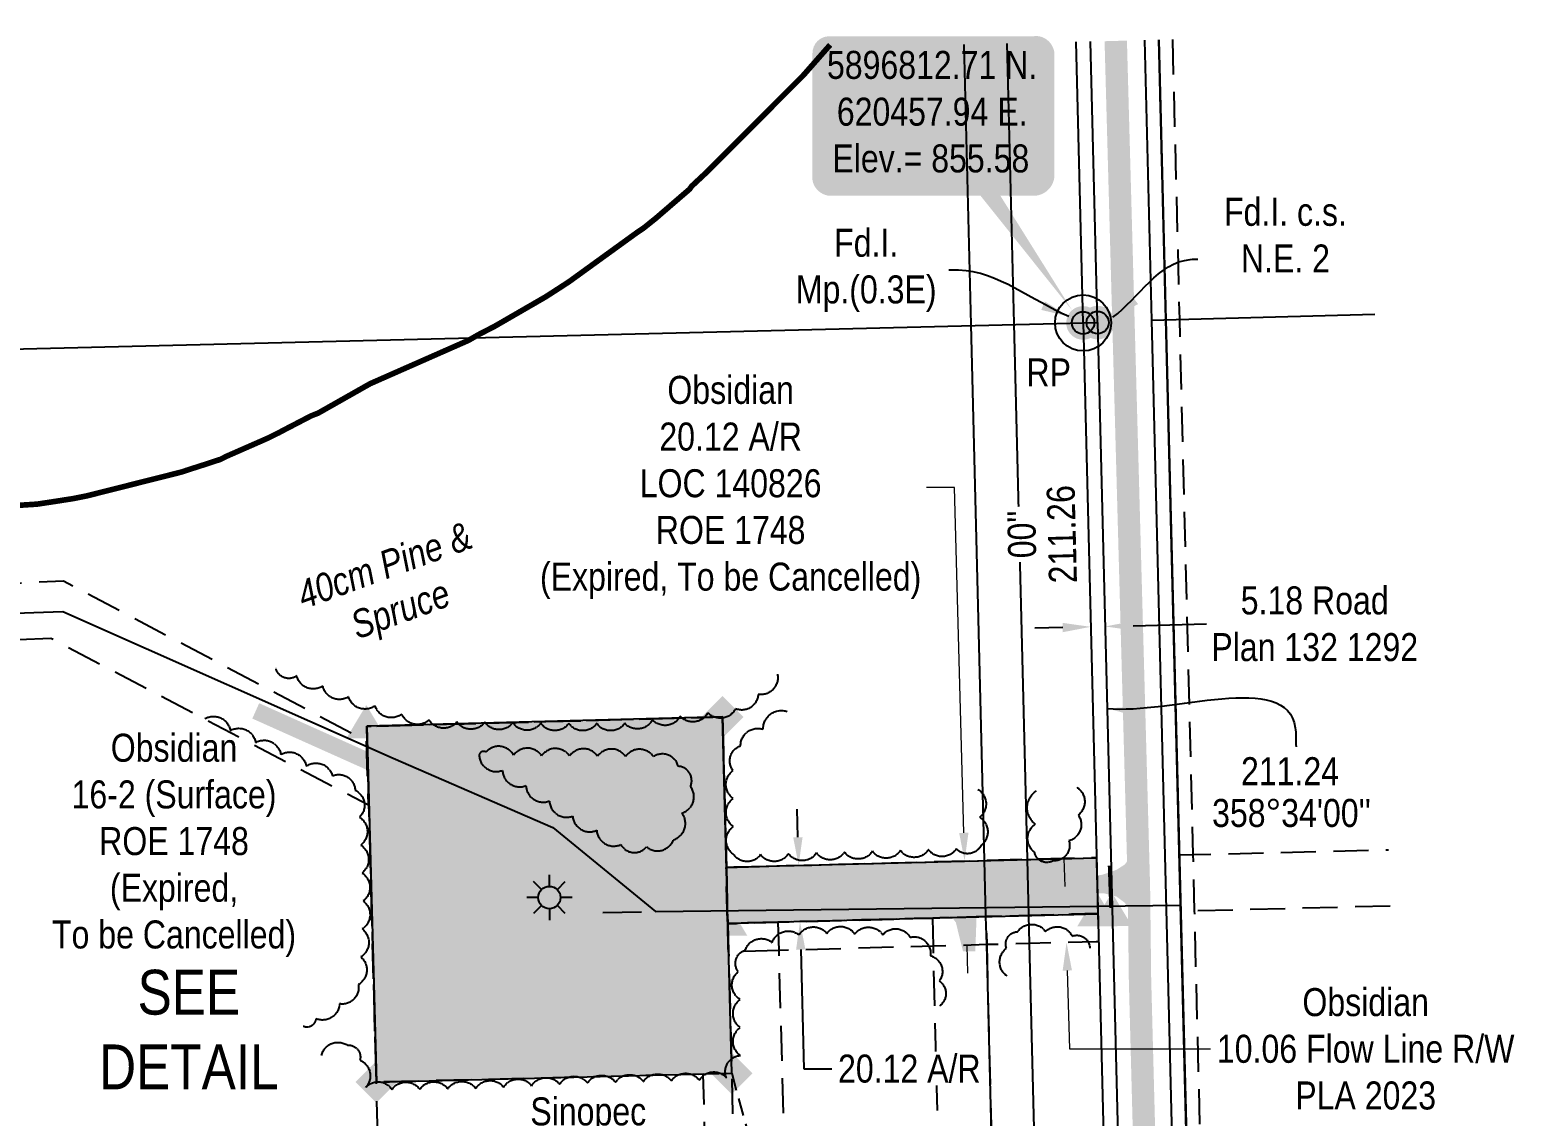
# Model space of a CAD drawing. Extents: x 617220 to 621168, y 5895697 to 5898742.
# Drawn here: x 620082 to 620612, y 5896529 to 5896917 of the extents above; entities that cross this region are included whole.
import ezdxf
from ezdxf.enums import TextEntityAlignment as Align

# ---------------------------------------------------------------- set-up
doc = ezdxf.new("R2010")
doc.units = 0
doc.header["$LTSCALE"] = 5
doc.header["$PDMODE"] = 34
doc.header["$PDSIZE"] = 0.03
for name, pattern in [('0', [1, 1, 0]), ('DASHDOT2', [12.7, 6.35, -3.175, 0, -3.175]), ('foc-ACCESSROAD', [3.75, 2.5, -1.25]), ('foc-FLOWLINE', [3.75, 2.5, -1.25]), ('foc-TIELINE', [1.875, 1.25, -0.625])]:
    doc.linetypes.add(name, pattern=pattern)
doc.layers.get('Defpoints').update_dxf_attribs({"color": 9})
for name, color, linetype in [('35', 37, 'Continuous'), ('AS-POWER', 104, 'foc-POWER'), ('AS-ROADS', 254, 'Continuous'), ('AS-WILDLIFE', 131, 'DASHDOT2'), ('C-AR', 13, 'foc-ACCESSROAD'), ('C-FLOWLINE', 13, 'foc-FLOWLINE'), ('C-WS', 13, 'foc-ACCESSROAD'), ('C-WS-S', 8, 'Continuous'), ('DETAIL-T', 7, 'Continuous'), ('F-AR', 190, 'foc-ACCESSROAD'), ('F-EZE', 190, 'foc-FLOWLINE'), ('F-RW', 190, 'Continuous'), ('L-BD', 7, 'Continuous'), ('L-MON', 1, 'Continuous'), ('L-MON-T', 1, 'Continuous'), ('L-SEC', 7, 'Continuous'), ('L-TIE', 7, 'foc-TIELINE'), ('L-TITLEDB', 4, 'Continuous'), ('L-TITLEDB-T', 4, 'Continuous'), ('P-PROPOSED', 10, 'Continuous'), ('P-PROPOSED-H', 21, 'Continuous'), ('P-TXT', 4, 'Continuous'), ('T-BUSH', 110, '0'), ('T-BUSH-T', 110, 'Continuous')]:
    doc.layers.add(name, color=color, linetype=linetype)
for name, color, linetype, lineweight in [('AS-GENERAL', 48, 'Continuous', 18), ('C-AR-T', 13, 'Continuous', 9), ('C-FLOWLINE-T', 13, 'Continuous', 9), ('C-WS-T', 13, 'Continuous', 9), ('F-AR-T', 190, 'Continuous', 9)]:
    doc.layers.add(name, color=color, linetype=linetype, lineweight=lineweight)
doc.styles.add('80', font='ARIALN.TTF', dxfattribs={"height": 10})
doc.styles.add('80CG', font='ARIALN.TTF', dxfattribs={"height": 10})
doc.styles.add('80L', font='ARIALN.TTF', dxfattribs={"height": 10})
doc.styles.add('80LS', font='ARIALNI.TTF', dxfattribs={"height": 10})
doc.styles.add('foc-LtypeFont', font='ARIALN.TTF', dxfattribs={"height": 7.35})
doc.linetypes.add('foc-POWER', pattern='A,6,-1,["P",foc-LtypeFont,S=0.2,R=0,X=-0.625,Y=-0.75],-1.24,4', length=12.24)
doc.linetypes.add('foc-POWER-NOLINE', pattern='A,0,-4,["P",foc-LtypeFont,S=0.2,R=0,X=-0.625,Y=-0.75],-8.24', length=12.24)
doc.dimstyles.new('Compass 5 000', dxfattribs={"dimscale": 5, "dimtxt": 9, "dimasz": 2, "dimexe": 0.2, "dimexo": 0.0625, "dimgap": 0.5, "dimtad": 0, "dimtih": 1, "dimtoh": 1, "dimzin": 0, "dimdsep": 46, "dimtxsty": '80CG', "dimcen": 0.1, "dimse1": 1, "dimse2": 1, "dimclrd": 256, "dimclrt": 256, "dimaunit": 1, "dimadec": 4, "dimazin": 0, "dimtfac": 0.06, "dimtofl": 0, "dimtmove": 0, "dimatfit": 1, "dimfxl": 0.2, "dimtolj": 1, "dimtzin": 0, "dimlwd": -1, "dimarcsym": 0})

# ---------------------------------------------------------------- blocks, each defined once
blk = doc.blocks.new('*D425')
at = {"layer": 'C-AR-T', "transparency": 16777216}
for p, q in [((620411.95, 5896753.95), (620401.95, 5896753.95)), ((620415.33, 5896630.62), (620411.95, 5896753.95)), ((620416.43, 5896590.52), (620416.71, 5896580.53))]:
    blk.add_line(p, q, dxfattribs=at)
for points in [[(620417, 5896630.67), (620413.67, 5896630.58), (620415.61, 5896620.63)], [(620418.1, 5896590.57), (620414.77, 5896590.48), (620416.16, 5896600.52)]]:
    blk.add_solid(points, dxfattribs=at)
at = {"layer": 'Defpoints', "color": 0, "transparency": 16777216}
for p in [(620362.86, 5896619.18), (620415.61, 5896620.63), (620363.41, 5896599.07)]:
    blk.add_point(p, dxfattribs=at)
at = {"layer": 'C-AR-T', "transparency": 16777216, "insert": (620332.01, 5896753.95), "char_height": 10, "attachment_point": 5, "style": '80CG'}
blk.add_mtext('\\A1;Obsidian\\P20.12 A/R\\PLOC 140826\\PROE 1748\\P(Expired, To be Cancelled)', dxfattribs=at)
blk = doc.blocks.new('*D431')
at = {"layer": 'Defpoints', "color": 0, "transparency": 16777216}
for p in [(620406.3, 5896516.68), (620407.97, 5896450.35), (620427.03, 5896450.83)]:
    blk.add_point(p, dxfattribs=at)
at = {"layer": 'F-AR-T', "transparency": 16777216}
for p, q in [((620435.36, 5896517.41), (620445.36, 5896517.66)), ((620396.31, 5896516.42), (620315.47, 5896514.4))]:
    blk.add_line(p, q, dxfattribs=at)
for points in [[(620396.27, 5896518.09), (620396.35, 5896514.76), (620406.3, 5896516.68)], [(620435.32, 5896519.07), (620435.4, 5896515.74), (620425.36, 5896517.15)]]:
    blk.add_solid(points, dxfattribs=at)
at = {"layer": 'F-AR-T', "transparency": 16777216, "insert": (620281.13, 5896514.4), "char_height": 10, "attachment_point": 5, "style": '80CG'}
blk.add_mtext('\\A1;Sinopec\\P19.90 A/R\\PLOC 110005', dxfattribs=at)
blk = doc.blocks.new('fdia')
at = {"color": 255, "const_width": 1}
blk.add_lwpolyline([(-0.5, 0, 1), (0.5, 0, 1)], format="xyb", close=True, dxfattribs=at)
blk = doc.blocks.new('Fdiaa')
blk.add_blockref('fdia', (0, 0))
blk = doc.blocks.new('fdib')
at = {"color": 1, "const_width": 1.6}
blk.add_lwpolyline([(-0.4, 0, 1), (0.4, 0, 1)], format="xyb", close=True, dxfattribs=at)
at = {"color": 1}
blk.add_circle((0, 0), 0.8, dxfattribs=at)
blk = doc.blocks.new('Fdibb')
blk.add_blockref('fdib', (0, 0))
blk = doc.blocks.new('fdicc')
for name in ['Fdibb', 'Fdiaa']:
    blk.add_blockref(name, (0, 0))
blk = doc.blocks.new('FDI')
blk.add_blockref('fdicc', (0, 0))
blk = doc.blocks.new('STRIA')
blk.add_hatch(color=255).paths.add_polyline_path([(-0.04, 1.52), (-1.47, -0.87), (1.39, -0.87)])
blk = doc.blocks.new('STRIAA')
blk.add_blockref('STRIA', (0, 0))
blk = doc.blocks.new('STRIB')
at = {"color": 1}
blk.add_solid([(-1.12, -0.67), (-0.04, 1.13), (1.04, -0.67)], dxfattribs=at)
blk = doc.blocks.new('STRIBB')
blk.add_blockref('STRIB', (0, 0))
blk = doc.blocks.new('STRICC')
for name in ['STRIAA', 'STRIBB']:
    blk.add_blockref(name, (0, 0))
blk = doc.blocks.new('fdspike')
blk.add_blockref('STRICC', (0, 0))
blk = doc.blocks.new('GAS')
h = blk.add_hatch(color=255)
h.dxf.hatch_style = 1
edge = h.paths.add_edge_path()
edge.add_arc((0, 0), 0.9, 0, 360)
for p, q in [((-0.57, 0.57), (-1.14, 1.14)), ((0, 0.81), (0, 1.62)), ((0.57, 0.57), (1.14, 1.14)), ((-0.81, 0), (-1.62, 0)), ((1.62, 0), (0.81, 0)), ((-0.57, -0.57), (-1.14, -1.14)), ((0, -0.81), (0, -1.62)), ((1.14, -1.14), (0.57, -0.57))]:
    blk.add_line(p, q)
blk.add_circle((0, 0), 0.8)
blk = doc.blocks.new('SMONA')
blk.add_hatch(color=255).paths.add_polyline_path([(0, -1.49), (1.49, 0), (0, 1.49), (-1.49, 0)])
blk = doc.blocks.new('SMONAA')
blk.add_blockref('SMONA', (0, 0))
blk = doc.blocks.new('SMONB')
at = {"color": 1}
blk.add_solid([(0, 1.2), (1.2, 0), (-1.2, 0), (0, -1.2)], dxfattribs=at)
blk = doc.blocks.new('SMONBB')
blk.add_blockref('SMONB', (0, 0))
blk = doc.blocks.new('SMONCC')
for name in ['SMONAA', 'SMONBB']:
    blk.add_blockref(name, (0, 0))
blk = doc.blocks.new('FDIBAR')
blk.add_blockref('SMONCC', (0, 0))
blk = doc.blocks.new('*D434')
at = {"layer": 'Defpoints', "color": 0, "transparency": 16777216}
for p in [(620356.3, 5896619.03), (620404.92, 5896620.25), (620405.42, 5896600.14)]:
    blk.add_point(p, dxfattribs=at)
at = {"layer": 'P-TXT', "transparency": 16777216}
for p, q in [((620356.05, 5896629.03), (620355.8, 5896639.02)), ((620357.05, 5896588.93), (620358.12, 5896546.36)), ((620358.12, 5896546.36), (620368.12, 5896546.36))]:
    blk.add_line(p, q, dxfattribs=at)
for points in [[(620357.71, 5896629.07), (620354.38, 5896628.98), (620356.3, 5896619.03)], [(620358.72, 5896588.97), (620355.39, 5896588.88), (620356.8, 5896598.92)]]:
    blk.add_solid(points, dxfattribs=at)
at = {"layer": 'P-TXT', "transparency": 16777216, "insert": (620395.86, 5896546.36), "char_height": 10, "attachment_point": 5, "style": '80CG', "bg_fill": 3, "box_fill_scale": 1.1, "bg_fill_color": 256, "bg_fill_true_color": 13158600, "bg_fill_transparency": 0}
blk.add_mtext('\\A1;20.12 A/R', dxfattribs=at)
blk = doc.blocks.new('*U442')
h = blk.add_hatch(color=254)
edge = h.paths.add_edge_path()
edge.add_line((-36.5, -28.5), (36.5, -28.5))
edge.add_arc((36.5, -22.5), 6, 270, 360)
edge.add_line((42.5, -22.5), (42.5, 21))
edge.add_arc((36.5, 21), 6, 0, 90)
edge.add_line((36.5, 27), (-36.5, 27))
edge.add_arc((-36.5, 21), 6, 90, 180)
edge.add_line((-42.5, 21), (-42.5, -22.5))
edge.add_arc((-36.5, -22.5), 6, 180, 270)
at = {"color": 1, "flags": 128}
blk.add_lwpolyline([(-36.5, -28.5, 3, 3, 0), (36.5, -28.5, 3, 3, 0.414214), (42.5, -22.5, 3, 3, 0), (42.5, 21, 3, 0, 0.414214), (36.5, 27, 0, 0, 0), (-36.5, 27, 0, 0, 0.414214), (-42.5, 21, 0, 0, 0), (-42.5, -22.5, 0, 3, 0.414214)], format="xyseb", close=True, dxfattribs=at)
blk.add_lwpolyline([(50.28, -70.87, 0, 10, 0), (0, 0, 5, 5, 0)], format="xyseb", dxfattribs=at)
at = {"color": 1, "style": '80'}
blk.add_attdef('ENTER_TEXT_001', (-35.99, -5), '', height=10, dxfattribs=at)
blk = doc.blocks.new('*U443')
at = {"layer": '35', "color": 3}
blk.add_circle((0, 0), 10, dxfattribs=at)
at = {"layer": '35', "color": 3, "style": '80'}
blk.add_attdef('RP_001', (-20.23, -22.69), '', height=10, dxfattribs=at)
blk = doc.blocks.new('*D458')
at = {"layer": 'Defpoints', "color": 0, "transparency": 16777216}
for p in [(620460.6, 5896706.63), (620465.81, 5896706.76), (620465.87, 5896704.31)]:
    blk.add_point(p, dxfattribs=at)
at = {"layer": 'L-TITLEDB-T', "transparency": 16777216}
for p, q in [((620450.66, 5896703.93), (620440.67, 5896703.68)), ((620475.87, 5896704.56), (620502.02, 5896705.21))]:
    blk.add_line(p, q, dxfattribs=at)
for points in [[(620450.62, 5896705.59), (620450.71, 5896702.26), (620460.66, 5896704.18)], [(620475.82, 5896706.22), (620475.91, 5896702.89), (620465.87, 5896704.31)]]:
    blk.add_solid(points, dxfattribs=at)
at = {"layer": 'L-TITLEDB-T', "transparency": 16777216, "insert": (620540.72, 5896705.21), "char_height": 10, "attachment_point": 5, "style": '80CG'}
blk.add_mtext('\\A1;5.18 Road\\PPlan 132 1292', dxfattribs=at)

msp = doc.modelspace()

# ---------------------------------------------------------------- hatches: boundary and pattern name
at = {"layer": 'AS-ROADS'}
h = msp.add_hatch(color=256, dxfattribs=at)
h.dxf.hatch_style = 1
h.paths.add_polyline_path([(620460.439, 5896609.139), (620465.529, 5896608.993), (620469.9, 5896607.868), (620472.885, 5896605.639), (620474.473, 5896603.3), (620475.744, 5896620.86), (620475.71, 5896623.161), (620472.909, 5896619.347), (620469.897, 5896617.412), (620464.902, 5896615.675), (620457.928, 5896614.557)])
h = msp.add_hatch(color=256, dxfattribs=at)
h.dxf.hatch_style = 1
h.paths.add_polyline_path([(620406.069, 5896605.895), (620408.878, 5896603.4), (620412.482, 5896598.627), (620415.034, 5896588.318), (620419.509, 5896588.345), (620419.491, 5896589.53), (620419.889, 5896600.627), (620423.189, 5896606.189), (620426.031, 5896608.749), (620402.912, 5896608.064)])
at = {"layer": 'P-PROPOSED-H'}
h = msp.add_hatch(color=256, dxfattribs=at)
h.dxf.hatch_style = 1
h.paths.add_polyline_path([(620202.02, 5896668.673), (620205.41, 5896541.604), (620332.394, 5896544.768), (620329.105, 5896671.983)])
h = msp.add_hatch(color=256, dxfattribs=at)
h.dxf.hatch_style = 1
h.paths.add_polyline_path([(620330.491, 5896618.381), (620462.724, 5896621.7), (620463.227, 5896601.593), (620331.011, 5896598.275)])

# ---------------------------------------------------------------- linework, layer by layer
at = {"layer": 'AS-GENERAL', "const_width": 1.499, "flags": 128}
msp.add_lwpolyline([(620467.534, 5896618.866), (620468.039, 5896603.82)], dxfattribs=at)
at = {"layer": 'AS-POWER'}
msp.add_line((620286.311, 5896602.159), (620300.157, 5896602.399), dxfattribs=at)
at = {"layer": 'AS-POWER', "linetype": 'foc-POWER-NOLINE', "flags": 128}
msp.add_lwpolyline([(620509.731, 5895930.129), (620485.05, 5896913.796)], dxfattribs=at)
at = {"layer": 'AS-POWER', "flags": 128}
msp.add_lwpolyline([(619561.577, 5896669.623), (619594.631, 5896692.42), (620093.358, 5896709.613), (620211.418, 5896657.249), (620268.436, 5896632.479), (620305.174, 5896602.486), (620492.803, 5896604.829)], dxfattribs=at)
at = {"layer": 'AS-ROADS', "const_width": 7.997, "flags": 128}
msp.add_lwpolyline([(620495.892, 5895909.312), (620478.287, 5896578.705), (620477.911, 5896611.188), (620469.63, 5896913.415)], dxfattribs=at)
at = {"layer": 'AS-ROADS', "flags": 128}
msp.add_lwpolyline([(620162.314, 5896674.16, 5.998, 5.998, 0), (620203.706, 5896655.62, 5.998, 5.998, 0), (620229.839, 5896642.764, 5.998, 5.998, 0), (620253.763, 5896629.922, 5.998, 5.998, 0), (620267.735, 5896622.861, 5.998, 5.998, 0), (620286.873, 5896613.739, 5.998, 5.998, 0), (620301.989, 5896609.058, 5.998, 5.998, 0), (620306.268, 5896608.307, 5.998, 5.998, 0), (620328.174, 5896608.327, 5.998, 5.998, 0), (620362.392, 5896608.995, 5.998, 5.998, 0), (620402.569, 5896610.142, 5.998, 5.998, 0), (620431.757, 5896611.306, 5.998, 5.998, 0), (620456.588, 5896611.908, 5.998, 5.998, 0), (620464.479, 5896612.406, 0, 0, 0)], format="xyseb", dxfattribs=at)
at = {"layer": 'AS-WILDLIFE', "const_width": 1.999, "flags": 128}
msp.add_lwpolyline([(620367.563, 5896912), (620357.875, 5896901), (620353.875, 5896897), (620322.875, 5896866), (620318.063, 5896861.5), (620317.375, 5896860.5), (620305.187, 5896850), (620300.813, 5896846.5), (620298.563, 5896845), (620274.375, 5896827.5), (620271.312, 5896825.5), (620265.875, 5896822), (620247.687, 5896811.5), (620241.875, 5896808.5), (620238.375, 5896806.5), (620203.187, 5896791), (620184.625, 5896780.5), (620182.062, 5896779.5), (620172.438, 5896774.5), (620170.562, 5896773.5), (620166.5, 5896771.5), (620151.688, 5896765), (620149.75, 5896764), (620143.625, 5896762), (620137.375, 5896760), (620135.938, 5896759.5), (620102.188, 5896751), (620097.25, 5896750), (620090.813, 5896749), (620084.25, 5896748), (619983.688, 5896741.5), (619977.25, 5896741.5), (619968.125, 5896741.5), (619965.437, 5896741.5), (619954.25, 5896742), (619851.188, 5896709), (619744.437, 5896389), (619674.875, 5896093), (619689.375, 5896059.5), (619716.437, 5896044), (619722, 5896040.5), (619732.625, 5896033.5), (619737.687, 5896030), (619775.625, 5896001.5), (619780, 5895998), (619789.5, 5895990), (619791, 5895988.5), (619794.938, 5895985), (619822.562, 5895958), (619862.5, 5895919), (619863.375, 5895918), (619867.875, 5895913.5), (619870.187, 5895910.5), (619883.493, 5895894.194)], dxfattribs=at)
at = {"layer": 'C-AR', "flags": 128}
msp.add_lwpolyline([(619562.076, 5896649.576), (619602.214, 5896677.984), (620089.089, 5896700.16), (620202.591, 5896640.56), (620201.932, 5896663.336), (620093.616, 5896720.5), (619595.461, 5896697.845), (619561.474, 5896673.791)], dxfattribs=at)
msp.add_lwpolyline([(620348.906, 5896598.676), (620330.95, 5896598.185), (620330.388, 5896618.286), (620422.743, 5896620.821), (620437.972, 5896621.238), (620462.719, 5896621.91), (620463.222, 5896601.803), (620438.479, 5896601.126), (620423.25, 5896600.711), (620406.784, 5896600.258), (620404.208, 5896600.188), (620348.906, 5896598.676)], close=True, dxfattribs=at)
at = {"layer": 'C-FLOWLINE', "flags": 128}
msp.add_lwpolyline([(620349.177, 5896588.619), (620331.202, 5896588.128), (620330.95, 5896598.185), (620348.906, 5896598.676), (620404.208, 5896600.188), (620406.784, 5896600.258), (620423.25, 5896600.711), (620438.479, 5896601.126), (620462.398, 5896601.78), (620463.222, 5896601.803), (620463.473, 5896591.742), (620462.65, 5896591.721), (620438.732, 5896591.086), (620423.503, 5896590.681), (620404.461, 5896590.128), (620349.177, 5896588.619)], close=True, dxfattribs=at)
at = {"layer": 'C-FLOWLINE-T'}
msp.add_line((620451.501, 5896611.481), (620451.228, 5896621.477), dxfattribs=at)
msp.add_lwpolyline([(620452.321, 5896581.431), (620453.085, 5896553.428), (620503.489, 5896553.428)], dxfattribs=at)
for points in [[(620453.167, 5896611.527), (620449.834, 5896611.436), (620451.773, 5896601.485)], [(620453.987, 5896581.477), (620450.655, 5896581.386), (620452.048, 5896591.427)]]:
    msp.add_solid(points, dxfattribs=at)
at = {"layer": 'C-WS', "flags": 128}
for points in [[(620329.105, 5896671.983), (620330.491, 5896618.381), (620422.746, 5896620.696), (620437.976, 5896621.079), (620462.724, 5896621.7), (620463.227, 5896601.593), (620438.483, 5896600.972), (620423.253, 5896600.59), (620406.786, 5896600.177), (620404.21, 5896600.112), (620348.905, 5896598.724), (620331.011, 5896598.275), (620331.273, 5896588.13), (620332.394, 5896544.768), (620333.785, 5896484.719), (620337.538, 5896334.442), (620338.037, 5896314.448), (620343.086, 5896112.256), (620342.137, 5896112.232), (620333.031, 5896112.003), (620331.927, 5896156.214), (620329.605, 5896249.214), (620329.193, 5896265.79), (620327.99, 5896314.195), (620327.488, 5896334.19), (620326.607, 5896369.196), (620323.73, 5896484.447), (620322.232, 5896544.397), (620205.41, 5896541.604), (620202.77, 5896640.565), (620202.162, 5896663.342), (620202.02, 5896668.673), (620329.105, 5896671.983)], [(620330.491, 5896618.381), (620331.011, 5896598.275), (620348.905, 5896598.724), (620349.177, 5896588.619), (620352.084, 5896485.213), (620333.785, 5896484.719), (620323.73, 5896484.447), (620207.201, 5896481.298), (620205.41, 5896541.604), (620202.77, 5896640.565), (620202.162, 5896663.342), (620202.02, 5896668.673), (620329.105, 5896671.983), (620330.491, 5896618.381)]]:
    msp.add_lwpolyline(points, close=True, dxfattribs=at)
msp.add_lwpolyline([(620567.653, 5896604.458), (620497.682, 5896602.703), (620492.863, 5896602.582), (620492.358, 5896622.707), (620497.177, 5896622.827), (620567.138, 5896624.583)], dxfattribs=at)
at = {"layer": 'F-AR', "flags": 128}
msp.add_lwpolyline([(620423.503, 5896590.681), (620430.407, 5896316.773), (620338.037, 5896314.448), (620327.99, 5896314.195), (620327.488, 5896334.19), (620337.538, 5896334.442), (620395.839, 5896335.91), (620410.833, 5896336.287), (620404.589, 5896585.019), (620404.461, 5896590.128), (620404.208, 5896600.188), (620406.784, 5896600.258), (620423.25, 5896600.711), (620423.503, 5896590.681)], close=True, dxfattribs=at)
at = {"layer": 'F-EZE', "flags": 128}
msp.add_lwpolyline([(620489.875, 5896913.916), (620492.382, 5896814), (620497.177, 5896622.827), (620497.682, 5896602.703), (620512.059, 5896029.73), (620512.561, 5896009.726), (620507.74, 5896009.6), (620492.863, 5896602.582), (620492.354, 5896622.707), (620487.558, 5896813.873), (620485.05, 5896913.796)], dxfattribs=at)
at = {"layer": 'F-RW'}
for points in [[(620440.699, 5895907.95), (620440.111, 5895931.647), (620439.857, 5895941.872), (620439.602, 5895951.981), (620439.159, 5895969.56), (620438.905, 5895979.612), (620438.194, 5896007.848), (620435.504, 5896114.575), (620430.407, 5896316.773), (620423.503, 5896590.681), (620423.25, 5896600.711), (620422.743, 5896620.821), (620417.922, 5896812.1), (620415.428, 5896912.073)], [(620430.658, 5896912.45), (620433.151, 5896812.478), (620437.972, 5896621.238), (620438.479, 5896601.126), (620438.732, 5896591.086), (620450.734, 5896114.957), (620453.424, 5896008.224), (620453.753, 5895995.144), (620454.137, 5895979.915), (620454.39, 5895969.863), (620454.791, 5895954), (620455.046, 5895943.892), (620455.345, 5895932.029), (620455.942, 5895908.326)]]:
    msp.add_lwpolyline(points, dxfattribs=at)
at = {"layer": 'L-SEC'}
for p, q in [((620479.872, 5896913.668), (620482.38, 5896813.735)), ((620482.38, 5896813.735), (620562.241, 5896815.858)), ((620482.38, 5896813.735), (620502.559, 5896009.465)), ((619658.532, 5896793.308), (620463.156, 5896812.808))]:
    msp.add_line(p, q, dxfattribs=at)
at = {"layer": 'L-SEC', "flags": 128}
for points in [[(620463.156, 5896812.808), (620460.624, 5896913.18)], [(620463.156, 5896812.808), (620483.255, 5896008.815)]]:
    msp.add_lwpolyline(points, dxfattribs=at)
at = {"layer": 'L-TITLEDB'}
for p, q in [((620485.05, 5896913.796), (620487.558, 5896813.865)), ((620487.558, 5896813.865), (620507.737, 5896009.595))]:
    msp.add_line(p, q, dxfattribs=at)
at = {"layer": 'L-TITLEDB', "flags": 128}
for points in [[(620457.947, 5896812.699), (620455.423, 5896913.049)], [(620457.947, 5896812.699), (620478.056, 5896008.676)]]:
    msp.add_lwpolyline(points, dxfattribs=at)
at = {"layer": 'P-PROPOSED', "flags": 128}
msp.add_lwpolyline([(620202.02, 5896668.673), (620205.41, 5896541.604), (620332.394, 5896544.768), (620329.105, 5896671.983)], close=True, dxfattribs=at)
at = {"layer": 'T-BUSH', "flags": 128}
for points in [[(620348.741, 5896687.26, -0.5205671), (620341.821, 5896680.046, -0.5205671), (620333.802, 5896674.911, -0.5205671), (620323.905, 5896673.514, -0.5205671), (620313.989, 5896672.251, -0.5205671), (620304.072, 5896670.988, -0.5205671), (620294.156, 5896669.725, -0.5205671), (620284.163, 5896669.693, -0.5205671), (620274.167, 5896669.718, -0.5205671), (620264.17, 5896669.743, -0.5205671), (620254.177, 5896669.983, -0.5205671), (620244.183, 5896670.182, -0.5205671), (620234.186, 5896670.226, -0.5205671), (620224.254, 5896670.945, -0.5205671), (620214.487, 5896673.017, -0.5205671), (620204.945, 5896675.999, -0.5205671), (620195.487, 5896679.21, -0.5205671), (620186.256, 5896683.045, -0.5205671), (620176.949, 5896686.682, -0.5205671), (620169.552, 5896689.21, -0.5205671)], [(620144.172, 5896671.408, -0.5205671), (620153.212, 5896667.141, -0.5205671), (620162.252, 5896662.874, -0.5205671), (620171.292, 5896658.607, -0.5205671), (620180.365, 5896654.42, -0.5205671), (620189.752, 5896650.982, -0.5205671), (620197.847, 5896645.845, -0.5205671), (620199.382, 5896636.234, -0.5205671), (620199.833, 5896626.248, -0.5205671), (620200.284, 5896616.262, -0.5205671), (620200.736, 5896606.275, -0.5205671), (620200.364, 5896596.291, -0.5205671), (620199.87, 5896586.306, -0.5205671), (620198.976, 5896576.425, -0.5205671), (620192.265, 5896569.539, -0.5205671), (620183.779, 5896564.254, -0.5205671), (620179.316, 5896561.474, -0.5205671)], [(620420.383, 5896646.134, -0.5205671), (620420.973, 5896636.155, -0.5205671), (620421.562, 5896626.176, -0.5205671), (620412.665, 5896624.885, -0.5205671), (620402.672, 5896624.597, -0.5205671), (620392.68, 5896624.309, -0.5205671), (620382.688, 5896624.021, -0.5205671), (620372.695, 5896623.733, -0.5205671), (620362.703, 5896623.445, -0.5205671), (620352.711, 5896623.156, -0.5205671), (620342.718, 5896622.868, -0.5205671), (620333.036, 5896622.901, -0.5205671), (620332.985, 5896632.897, -0.5205671), (620332.934, 5896642.893, -0.5205671), (620332.913, 5896652.889, -0.5205671), (620335.57, 5896661.662, -0.5205671), (620343.619, 5896667.591, -0.5205671), (620352.265, 5896673.959, -0.5205671)], [(620455.681, 5896646.939, -0.5205671), (620456.195, 5896636.956, -0.5205671), (620452.908, 5896627.781, -0.5205671), (620447.268, 5896620.631, -0.5205671), (620440.601, 5896623.707, -0.5205671), (620440.9, 5896633.699, -0.5205671), (620441.256, 5896645.616, -0.5205671)], [(620185.801, 5896551.139, -0.5205671), (620195.113, 5896554.775, -0.5205671), (620199.548, 5896549.403, -0.5205671), (620201.595, 5896539.619, -0.5205671), (620210.924, 5896538.912, -0.5205671), (620220.92, 5896539.037, -0.5205671), (620230.915, 5896539.162, -0.5205671), (620240.911, 5896539.288, -0.5205671), (620250.894, 5896539.804, -0.5205671), (620260.877, 5896540.32, -0.5205671), (620270.86, 5896540.836, -0.5205671), (620280.846, 5896541.287, -0.5205671), (620290.839, 5896541.53, -0.5205671), (620300.833, 5896541.772, -0.5205671), (620310.826, 5896542.014, -0.5205671), (620320.82, 5896542.257, -0.5205671), (620330.555, 5896543.091, -0.5205671), (620335.482, 5896551.089, -0.5205671), (620335.468, 5896561.086, -0.5205671), (620335.455, 5896571.082, -0.5205671), (620334.73, 5896581.051, -0.5205671), (620337.217, 5896588.746, -0.5205671), (620346.839, 5896591.455, -0.5205671), (620356.462, 5896594.164, -0.5205671), (620366.358, 5896594.694, -0.5205671), (620376.352, 5896594.45, -0.5205671), (620386.345, 5896594.207, -0.5205671), (620396.139, 5896593.347, -0.5205671), (620403.443, 5896586.748, -0.5205671), (620406.571, 5896577.708, -0.5205671), (620406.689, 5896568.833, -0.5205671)], [(620430.872, 5896579.401, -0.5205671), (620430.616, 5896589.394, -0.5205671), (620434.566, 5896595.307, -0.5205671), (620444.562, 5896595.352, -0.5205671), (620454.047, 5896593.738, -0.5205671), (620460.374, 5896589.39, -0.5205671)]]:
    msp.add_lwpolyline(points, format="xyb", dxfattribs=at)
msp.add_lwpolyline([(620275.547, 5896636.622, 0.5205671), (620284.141, 5896631.516, 0.5205671), (620292.735, 5896626.41, 0.5205671), (620301.958, 5896625.596, 0.5205671), (620311.562, 5896628.122, 0.5205671), (620314.609, 5896637.643, 0.5205671), (620317.657, 5896647.163, 0.5205671), (620313.281, 5896654.394, 0.5205671), (620304.45, 5896657.819, 0.5205671), (620294.454, 5896657.902, 0.5205671), (620284.457, 5896657.986, 0.5205671), (620274.461, 5896658.069, 0.5205671), (620264.465, 5896658.166, 0.5205671), (620254.47, 5896658.332, 0.5205671), (620244.578, 5896659.483, 0.5205671), (620242.144, 5896658.399, 0.5205671), (620250.515, 5896652.935, 0.5205671), (620258.885, 5896647.471, 0.5205671), (620267.256, 5896642.006, 0.5205671)], format="xyb", close=True, dxfattribs=at)

# ---------------------------------------------------------------- block references
at = {"xscale": 0.99964604, "yscale": 0.99964604, "zscale": 0.99964604}
msp.add_blockref('*U443', (620457.943, 5896812.708), dxfattribs=at).add_auto_attribs({'RP_001': 'RP'})
at = {"layer": 'C-WS-S', "xscale": 5, "yscale": 5, "zscale": 5}
msp.add_blockref('GAS', (620267.234, 5896607.506), dxfattribs=at)
at = {"layer": 'DETAIL-T'}
ref = msp.add_blockref('*U442', (620403.745, 5896888.086), dxfattribs=dict(at, xscale=0.99964604, yscale=0.99964604, zscale=0.99964604))
ref.add_attrib('ENTER_TEXT_001', '5896812.71 N.', (620366.439, 5896899.854), dxfattribs={"layer": '0', "color": 1, "height": 9.99646, "style": '80'})
ref.add_attrib('ENTER_TEXT_002', '620457.94 E.', (620369.961, 5896883.153), dxfattribs={"layer": '0', "color": 1, "height": 9.99646, "style": '80'})
ref.add_attrib('ENTER_TEXT_003', 'Elev.= 855.58', (620368.369, 5896866.451), dxfattribs={"layer": '0', "color": 1, "height": 9.99646, "style": '80'})
at = {"layer": 'L-MON', "xscale": 4.9982302, "yscale": 4.9982302, "zscale": 4.9982302}
for name, p in [('FDI', (620457.943, 5896812.708)), ('FDI', (620463.157, 5896812.821)), ('fdspike', (620202.02, 5896668.673)), ('FDIBAR', (620329.105, 5896671.983)), ('fdspike', (620463.235, 5896601.582)), ('fdspike', (620468.442, 5896601.724)), ('fdspike', (620331.002, 5896598.275)), ('FDIBAR', (620205.41, 5896541.604)), ('FDIBAR', (620332.394, 5896544.768))]:
    msp.add_blockref(name, p, dxfattribs=at)

# ---------------------------------------------------------------- texts
at = {"layer": 'C-FLOWLINE-T', "insert": (620558.93, 5896553.428), "char_height": 10, "attachment_point": 5, "style": '80CG'}
msp.add_mtext('\\A1;Obsidian\\P10.06 Flow Line R/W\\PPLA 2023', dxfattribs=at)
at = {"layer": 'C-WS-T', "insert": (620133.113, 5896626.162), "char_height": 10, "attachment_point": 5, "style": '80CG'}
msp.add_mtext('\\A1;Obsidian\\P16-2 (Surface)\\PROE 1748\\P(Expired,\\PTo be Cancelled)', dxfattribs=at)
at = {"layer": 'DETAIL-T', "color": 3, "insert": (620138.41, 5896560.374), "char_height": 15.9943, "width": 63.6136, "attachment_point": 5, "style": '80CG'}
msp.add_mtext('SEE\\PDETAIL', dxfattribs=at)
at = {"layer": 'L-BD', "style": '80L'}
msp.add_text('211.26', height=9.9965, rotation=91.4327, dxfattribs=at).set_placement((620450.334, 5896737.255), align=Align.MIDDLE)
for s, height, p in [('211.24', 9.9965, (620531.9, 5896652.706)), ("358°34'00''", 9.99646, (620532.435, 5896637.72))]:
    msp.add_text(s, height=height, dxfattribs=at).set_placement(p, align=Align.MIDDLE)
at = {"layer": 'L-MON-T', "char_height": 10, "attachment_point": 5, "style": '80CG'}
for s, insert, width in [('\\A1;Fd.I. c.s.\\PN.E. 2', (620530.261, 5896844.052), 53.23753), ('\\A1;Fd.I.\\PMp.(0.3E)', (620380.457, 5896831.497), 49.69754)]:
    msp.add_mtext(s, dxfattribs=dict(at, insert=insert, width=width))
at = {"layer": 'T-BUSH-T', "insert": (620206.566, 5896730.924), "char_height": 10, "width": 66.2531, "attachment_point": 2, "rotation": 20, "style": '80LS'}
msp.add_mtext('40cm Pine & Spruce', dxfattribs=at)

# ---------------------------------------------------------------- dimensions: what is measured, and where the dimension line sits
at = {"layer": 'F-AR-T'}
dim = msp.add_linear_dim(base=(620406.305, 5896516.676), p1=(620427.028, 5896450.831), p2=(620407.97, 5896450.353), angle=181.43811, text='Sinopec\\P19.90 A/R\\PLOC 110005', dimstyle='Compass 5 000', dxfattribs=at)
dim.commit()
dim.dimension.update_dxf_attribs({"geometry": '*D431', "text_midpoint": (620281.131, 5896514.395), "dimtype": 161})

# ---------------------------------------------------------------- leaders
at = {"layer": 'L-BD', "path_type": 1}
msp.add_leader([(620466.6, 5896675.053), (620533.795, 5896668.142), (620534.049, 5896661.289)], dimstyle='Compass 5 000', override={"dimgap": 0.5, "dimtad": 0}, dxfattribs=at)
at = {"layer": 'L-MON-T', "path_type": 1}
for points in [[(620468.623, 5896814.745), (620496.218, 5896835.369), (620498.952, 5896835.493)], [(620452.866, 5896815.001), (620413.489, 5896831.504), (620409.977, 5896831.504)]]:
    msp.add_leader(points, dimstyle='Compass 5 000', override={"dimgap": 0.5, "dimtad": 0}, dxfattribs=at)

# ---------------------------------------------------------------- next in the draw order: texts
at = {"layer": 'L-BD', "insert": (620431.024, 5896737.103), "char_height": 9.9965, "width": 16.66299, "attachment_point": 2, "rotation": 91.4327, "style": '80L', "bg_fill": 3, "box_fill_scale": 1.15, "bg_fill_color": 256, "bg_fill_true_color": 256, "bg_fill_transparency": 0}
msp.add_mtext("00''", dxfattribs=at)

# ---------------------------------------------------------------- next in the draw order: dimensions: what is measured, and where the dimension line sits
at = {"layer": 'P-TXT'}
dim = msp.add_linear_dim(base=(620356.298, 5896619.029), p1=(620405.421, 5896600.143), p2=(620404.916, 5896620.249), angle=91.43751, text='20.12 A/R', dimstyle='Compass 5 000', override={"dimtfill": 1}, dxfattribs=at)
dim.commit()
dim.dimension.update_dxf_attribs({"geometry": '*D434', "text_midpoint": (620395.857, 5896546.363), "dimtype": 161})

# ---------------------------------------------------------------- next in the draw order: linework, layer by layer
at = {"layer": 'L-TIE'}
msp.add_line((620332.394, 5896544.768), (620478.052, 5896008.687), dxfattribs=at)
at = {"layer": 'P-PROPOSED', "flags": 128}
msp.add_lwpolyline([(620330.491, 5896618.381), (620462.724, 5896621.7), (620463.227, 5896601.593), (620331.011, 5896598.275)], close=True, dxfattribs=at)

# ---------------------------------------------------------------- next in the draw order: dimensions: what is measured, and where the dimension line sits
at = {"layer": 'C-AR-T'}
dim = msp.add_linear_dim(base=(620415.606, 5896620.625), p1=(620363.413, 5896599.072), p2=(620362.861, 5896619.178), angle=91.57211, text='Obsidian\\P20.12 A/R\\PLOC 140826\\PROE 1748\\P(Expired, To be Cancelled)', dimstyle='Compass 5 000', dxfattribs=at)
dim.commit()
dim.dimension.update_dxf_attribs({"geometry": '*D425', "text_midpoint": (620332.009, 5896753.947), "dimtype": 161})
at = {"layer": 'L-TITLEDB-T'}
dim = msp.add_linear_dim(base=(620465.868, 5896704.307), p1=(620460.6, 5896706.631), p2=(620465.807, 5896706.761), angle=1.43204, text='5.18 Road\\PPlan 132 1292', dimstyle='Compass 5 000', dxfattribs=at)
dim.commit()
dim.dimension.update_dxf_attribs({"geometry": '*D458', "text_midpoint": (620540.723, 5896705.211), "dimtype": 161})

doc.saveas('drawing.dxf')
